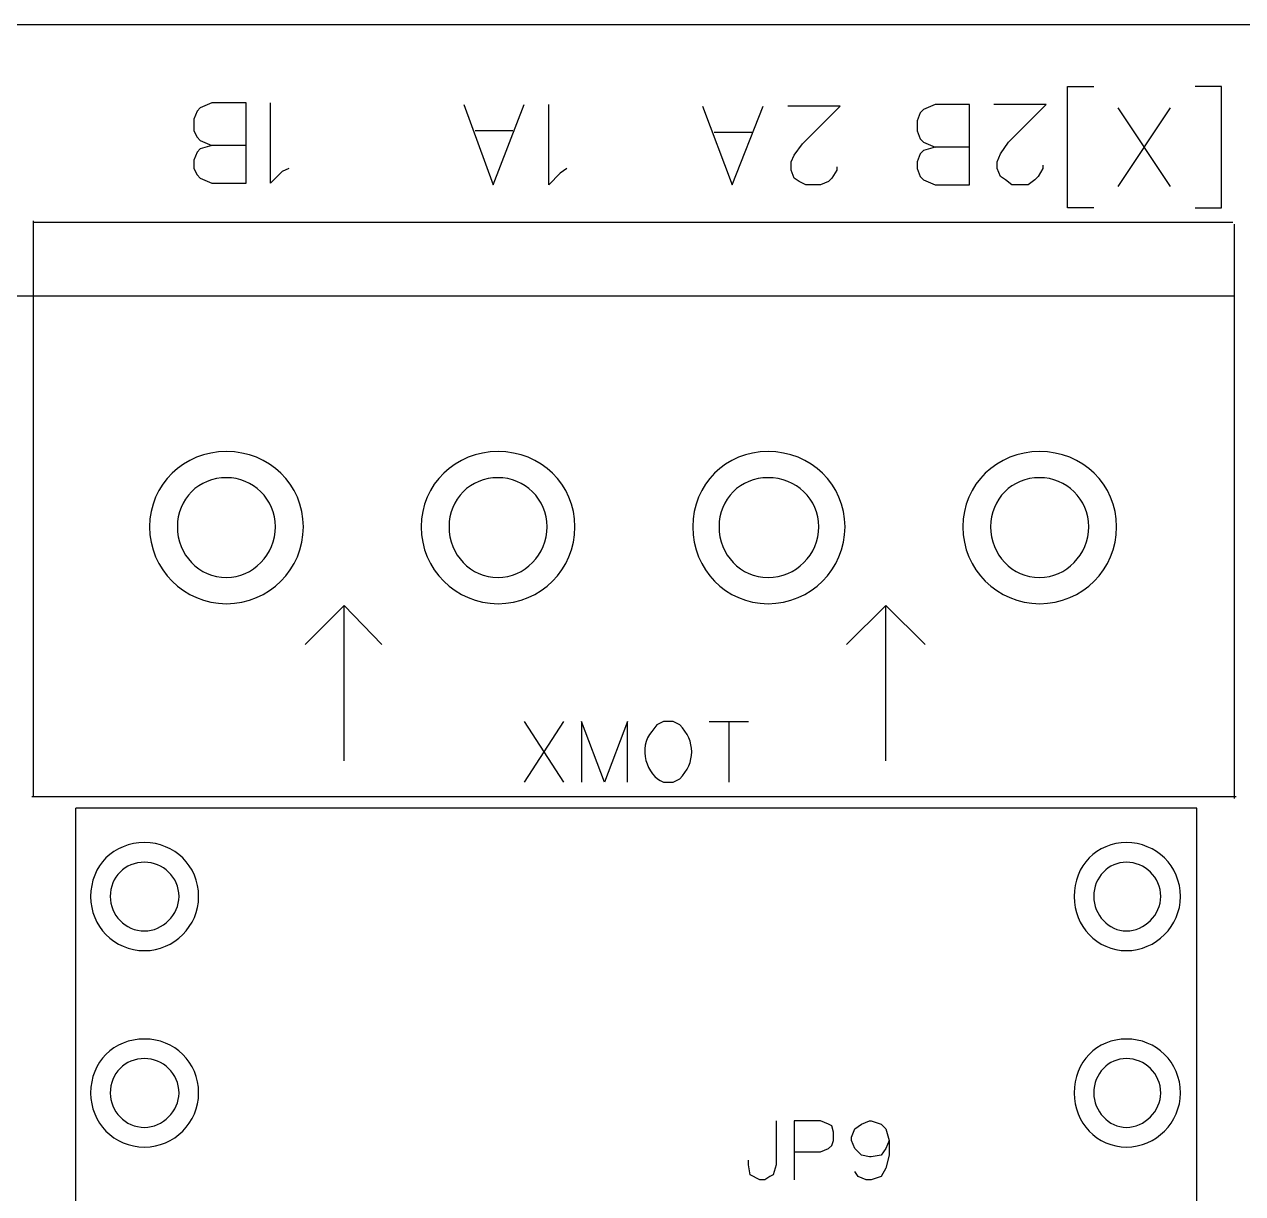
# Model space of a CAD drawing. Header units: inches. Extents: x 216.19 to 218.37, y 297.11 to 298.53.
# Drawn here: x 216.6613 to 216.9711, y 298.2362 to 298.5335 of the extents above; entities that cross this region are included whole.
import ezdxf

# ---------------------------------------------------------------- set-up
doc = ezdxf.new("R2010")
doc.units = ezdxf.units.IN
doc.layers.get('0').update_dxf_attribs({"linetype": 'CONTINUOUS'})
doc.layers.add('x3v1_1_wiring_diagram', color=7, linetype='CONTINUOUS')

# ---------------------------------------------------------------- blocks, each defined once
blk = doc.blocks.new('Azteeg')
at = {"layer": 'x3v1_1_wiring_diagram', "color": 7}
for points in [[(0, 1.42497), (2.16013, 1.42497), (2.16013, 0), (0, 0), (0, 1.42497), (0, 1.42497)], [(0.74015, 1.37837), (0.7335, 1.37837), (0.7335, 1.40916), (0.74015, 1.40916)], [(0.76595, 1.37837), (0.7726, 1.37837), (0.7726, 1.40916), (0.76595, 1.40916)], [(0.52464, 1.38462), (0.52464, 1.405), (0.5159, 1.405), (0.51299, 1.40375), (0.51216, 1.40292), (0.51132, 1.40084), (0.51132, 1.39793), (0.51216, 1.39627), (0.51299, 1.39543), (0.5159, 1.39418), (0.51299, 1.39335), (0.51216, 1.39252), (0.51132, 1.39044), (0.51132, 1.38836), (0.51216, 1.38669), (0.51299, 1.38586), (0.5159, 1.38462), (0.52464, 1.38462), (0.52464, 1.38462)], [(0.53546, 1.38836), (0.53379, 1.38753), (0.53088, 1.38462), (0.53088, 1.405)], [(0.57997, 1.40459), (0.58746, 1.3842), (0.59537, 1.40459)], [(0.60618, 1.38836), (0.60452, 1.38711), (0.60161, 1.3842), (0.60161, 1.40459)], [(0.64072, 1.40417), (0.6482, 1.3842), (0.65611, 1.40417)], [(0.67483, 1.38878), (0.67483, 1.38794), (0.67358, 1.38586), (0.67275, 1.38503), (0.67067, 1.3842), (0.66693, 1.3842), (0.66526, 1.38503), (0.66402, 1.38586), (0.66318, 1.38794), (0.66318, 1.39002), (0.66402, 1.39169), (0.6661, 1.3946), (0.67566, 1.40417), (0.66235, 1.40417)], [(0.70853, 1.3842), (0.70853, 1.40459), (0.6998, 1.40459), (0.69688, 1.40334), (0.69605, 1.40251), (0.69522, 1.40042), (0.69522, 1.39793), (0.69605, 1.39585), (0.69688, 1.39502), (0.6998, 1.39377), (0.69688, 1.39294), (0.69605, 1.3921), (0.69522, 1.39002), (0.69522, 1.38836), (0.69605, 1.38628), (0.69688, 1.38545), (0.6998, 1.3842), (0.70853, 1.3842), (0.70853, 1.3842)], [(0.72725, 1.38919), (0.72725, 1.38836), (0.72601, 1.38628), (0.72518, 1.38545), (0.72351, 1.3842), (0.71935, 1.3842), (0.71769, 1.38545), (0.71644, 1.38628), (0.7156, 1.38836), (0.7156, 1.39002), (0.71644, 1.3921), (0.71852, 1.39502), (0.72809, 1.40459), (0.71477, 1.40459)], [(0.74639, 1.38378), (0.75971, 1.40375)], [(0.75971, 1.38378), (0.74639, 1.40375)], [(0.59245, 1.39793), (0.58289, 1.39793)], [(0.6532, 1.39751), (0.64363, 1.39751)], [(0.52464, 1.39418), (0.5159, 1.39418)], [(0.70853, 1.39377), (0.6998, 1.39377)], [(0.47055, 1.2286), (0.47055, 1.37505)], [(0.77552, 1.37463), (0.47055, 1.37463)], [(0.77593, 1.22818), (0.77593, 1.37421)], [(0.61048, 1.35591), (0.44282, 1.35591)], [(0.77593, 1.35591), (0.60868, 1.35591)], [(0.5392, 1.29724), (0.5392, 1.29724), (0.5392, 1.29724)], [(0.5392, 1.29724), (0.5392, 1.29724), (0.5392, 1.29724)], [(0.60826, 1.29724), (0.60826, 1.29724), (0.60826, 1.29724)], [(0.60826, 1.29724), (0.60826, 1.29724), (0.60826, 1.29724)], [(0.67691, 1.29724), (0.67691, 1.29724), (0.67691, 1.29724)], [(0.67691, 1.29724), (0.67691, 1.29724), (0.67691, 1.29724)], [(0.74598, 1.29724), (0.74598, 1.29724), (0.74598, 1.29724)], [(0.74598, 1.29724), (0.74598, 1.29724), (0.74598, 1.29724)], [(0.5496, 1.23775), (0.5496, 1.27727), (0.53962, 1.26729)], [(0.5496, 1.27727), (0.55917, 1.26729)], [(0.68731, 1.23775), (0.68731, 1.27727), (0.67733, 1.26729)], [(0.68731, 1.27727), (0.6973, 1.26729)], [(0.60535, 1.24774), (0.59537, 1.23234)], [(0.59537, 1.24774), (0.60535, 1.23234)], [(0.62158, 1.23234), (0.62158, 1.24774), (0.61575, 1.23234), (0.60993, 1.24774), (0.60993, 1.23234)], [(0.63073, 1.24774), (0.62907, 1.2469), (0.62782, 1.24524)], [(0.63489, 1.2469), (0.63323, 1.24774), (0.63073, 1.24774), (0.63073, 1.24774)], [(0.64238, 1.24774), (0.65237, 1.24774)], [(0.64737, 1.24774), (0.64737, 1.23234)], [(0.63073, 1.23234), (0.63323, 1.23234), (0.63489, 1.23317)], [(0.77635, 1.2286), (0.47014, 1.2286)], [(0.48137, 0.83044), (0.48137, 1.22568)], [(0.76636, 1.22568), (0.48137, 1.22568)], [(0.76636, 0.83044), (0.76636, 1.22568)], [(0.51257, 1.20322), (0.51257, 1.20322), (0.51257, 1.20322)], [(0.51257, 1.20322), (0.51257, 1.20322), (0.51257, 1.20322)], [(0.7622, 1.20322), (0.7622, 1.20322), (0.7622, 1.20322)], [(0.7622, 1.20322), (0.7622, 1.20322), (0.7622, 1.20322)], [(0.51257, 1.15329), (0.51257, 1.15329), (0.51257, 1.15329)], [(0.51257, 1.15329), (0.51257, 1.15329), (0.51257, 1.15329)], [(0.7622, 1.15329), (0.7622, 1.15329), (0.7622, 1.15329)], [(0.7622, 1.15329), (0.7622, 1.15329), (0.7622, 1.15329)], [(0.65944, 1.14622), (0.65944, 1.13499), (0.65861, 1.13249), (0.65778, 1.13207), (0.65653, 1.13124), (0.65528, 1.13124), (0.65278, 1.13249), (0.65237, 1.13499), (0.65237, 1.13623)], [(0.66402, 1.13831), (0.67067, 1.13831), (0.67275, 1.13915), (0.67358, 1.13998), (0.674, 1.14123), (0.674, 1.14331), (0.67358, 1.14497), (0.67275, 1.14539), (0.67067, 1.14622), (0.66402, 1.14622), (0.66402, 1.13124)], [(0.68815, 1.14123), (0.68731, 1.13915), (0.68607, 1.13748), (0.68357, 1.13706), (0.68315, 1.13706), (0.68107, 1.13748), (0.67941, 1.13915), (0.67858, 1.14123), (0.67858, 1.14206), (0.67941, 1.14414), (0.68107, 1.14539), (0.68315, 1.14622), (0.68357, 1.14622), (0.68607, 1.14539), (0.68731, 1.14414), (0.68815, 1.14123), (0.68815, 1.13748), (0.68731, 1.13415), (0.68607, 1.13207), (0.68357, 1.13124), (0.68232, 1.13124), (0.68024, 1.13207), (0.67941, 1.13332)]]:
    blk.add_lwpolyline(points, dxfattribs=at)
at = {"layer": 'x3v1_1_wiring_diagram', "color": 1}
for points in [[(0.53213, 1.29724), (0.53213, 1.29724)], [(0.53213, 1.29724), (0.53213, 1.29724)], [(0.60119, 1.29724), (0.60119, 1.29724)], [(0.60119, 1.29724), (0.60119, 1.29724)], [(0.67026, 1.29724), (0.67026, 1.29724)], [(0.67026, 1.29724), (0.67026, 1.29724)], [(0.7389, 1.29724), (0.7389, 1.29724)], [(0.7389, 1.29724), (0.7389, 1.29724)], [(0.50758, 1.20322), (0.50758, 1.20322)], [(0.50758, 1.20322), (0.50758, 1.20322)], [(0.75721, 1.20322), (0.75721, 1.20322)], [(0.75721, 1.20322), (0.75721, 1.20322)], [(0.50758, 1.15329), (0.50758, 1.15329)], [(0.50758, 1.15329), (0.50758, 1.15329)], [(0.75721, 1.15329), (0.75721, 1.15329)], [(0.75721, 1.15329), (0.75721, 1.15329)]]:
    blk.add_lwpolyline(points, dxfattribs=at)
at = {"layer": 'x3v1_1_wiring_diagram', "color": 7}
for points in [[(0.51965, 1.31638), (0.50883, 1.31638), (0.50009, 1.30806), (0.50009, 1.29724)], [(0.51965, 1.31638), (0.50883, 1.31638), (0.50009, 1.30806), (0.50009, 1.29724)], [(0.51965, 1.31638), (0.50883, 1.31638), (0.50009, 1.30806), (0.50009, 1.29724)], [(0.51965, 1.31638), (0.50883, 1.31638), (0.50009, 1.30806), (0.50009, 1.29724)], [(0.5392, 1.29724), (0.5392, 1.30806), (0.53046, 1.31638), (0.51965, 1.31638)], [(0.5392, 1.29724), (0.5392, 1.30806), (0.53046, 1.31638), (0.51965, 1.31638)], [(0.5392, 1.29724), (0.5392, 1.30806), (0.53046, 1.31638), (0.51965, 1.31638)], [(0.5392, 1.29724), (0.5392, 1.30806), (0.53046, 1.31638), (0.51965, 1.31638)], [(0.58871, 1.31638), (0.57789, 1.31638), (0.56916, 1.30806), (0.56916, 1.29724)], [(0.58871, 1.31638), (0.57789, 1.31638), (0.56916, 1.30806), (0.56916, 1.29724)], [(0.58871, 1.31638), (0.57789, 1.31638), (0.56916, 1.30806), (0.56916, 1.29724)], [(0.58871, 1.31638), (0.57789, 1.31638), (0.56916, 1.30806), (0.56916, 1.29724)], [(0.60826, 1.29724), (0.60826, 1.30806), (0.59953, 1.31638), (0.58871, 1.31638)], [(0.60826, 1.29724), (0.60826, 1.30806), (0.59953, 1.31638), (0.58871, 1.31638)], [(0.60826, 1.29724), (0.60826, 1.30806), (0.59953, 1.31638), (0.58871, 1.31638)], [(0.60826, 1.29724), (0.60826, 1.30806), (0.59953, 1.31638), (0.58871, 1.31638)], [(0.65736, 1.31638), (0.64654, 1.31638), (0.63822, 1.30806), (0.63822, 1.29724)], [(0.65736, 1.31638), (0.64654, 1.31638), (0.63822, 1.30806), (0.63822, 1.29724)], [(0.65736, 1.31638), (0.64654, 1.31638), (0.63822, 1.30806), (0.63822, 1.29724)], [(0.65736, 1.31638), (0.64654, 1.31638), (0.63822, 1.30806), (0.63822, 1.29724)], [(0.67691, 1.29724), (0.67691, 1.30806), (0.66817, 1.31638), (0.65736, 1.31638)], [(0.67691, 1.29724), (0.67691, 1.30806), (0.66817, 1.31638), (0.65736, 1.31638)], [(0.67691, 1.29724), (0.67691, 1.30806), (0.66817, 1.31638), (0.65736, 1.31638)], [(0.67691, 1.29724), (0.67691, 1.30806), (0.66817, 1.31638), (0.65736, 1.31638)], [(0.72642, 1.31638), (0.7156, 1.31638), (0.70687, 1.30806), (0.70687, 1.29724)], [(0.72642, 1.31638), (0.7156, 1.31638), (0.70687, 1.30806), (0.70687, 1.29724)], [(0.72642, 1.31638), (0.7156, 1.31638), (0.70687, 1.30806), (0.70687, 1.29724)], [(0.72642, 1.31638), (0.7156, 1.31638), (0.70687, 1.30806), (0.70687, 1.29724)], [(0.74598, 1.29724), (0.74598, 1.30806), (0.73724, 1.31638), (0.72642, 1.31638)], [(0.74598, 1.29724), (0.74598, 1.30806), (0.73724, 1.31638), (0.72642, 1.31638)], [(0.74598, 1.29724), (0.74598, 1.30806), (0.73724, 1.31638), (0.72642, 1.31638)], [(0.74598, 1.29724), (0.74598, 1.30806), (0.73724, 1.31638), (0.72642, 1.31638)], [(0.50009, 1.29724), (0.50009, 1.28643), (0.50883, 1.27769), (0.51965, 1.27769)], [(0.50009, 1.29724), (0.50009, 1.28643), (0.50883, 1.27769), (0.51965, 1.27769)], [(0.50009, 1.29724), (0.50009, 1.28643), (0.50883, 1.27769), (0.51965, 1.27769)], [(0.50009, 1.29724), (0.50009, 1.28643), (0.50883, 1.27769), (0.51965, 1.27769)], [(0.51965, 1.27769), (0.53046, 1.27769), (0.5392, 1.28643), (0.5392, 1.29724)], [(0.51965, 1.27769), (0.53046, 1.27769), (0.5392, 1.28643), (0.5392, 1.29724)], [(0.51965, 1.27769), (0.53046, 1.27769), (0.5392, 1.28643), (0.5392, 1.29724)], [(0.51965, 1.27769), (0.53046, 1.27769), (0.5392, 1.28643), (0.5392, 1.29724)], [(0.56916, 1.29724), (0.56916, 1.28643), (0.57789, 1.27769), (0.58871, 1.27769)], [(0.56916, 1.29724), (0.56916, 1.28643), (0.57789, 1.27769), (0.58871, 1.27769)], [(0.56916, 1.29724), (0.56916, 1.28643), (0.57789, 1.27769), (0.58871, 1.27769)], [(0.56916, 1.29724), (0.56916, 1.28643), (0.57789, 1.27769), (0.58871, 1.27769)], [(0.58871, 1.27769), (0.59953, 1.27769), (0.60826, 1.28643), (0.60826, 1.29724)], [(0.58871, 1.27769), (0.59953, 1.27769), (0.60826, 1.28643), (0.60826, 1.29724)], [(0.58871, 1.27769), (0.59953, 1.27769), (0.60826, 1.28643), (0.60826, 1.29724)], [(0.58871, 1.27769), (0.59953, 1.27769), (0.60826, 1.28643), (0.60826, 1.29724)], [(0.63822, 1.29724), (0.63822, 1.28643), (0.64654, 1.27769), (0.65736, 1.27769)], [(0.63822, 1.29724), (0.63822, 1.28643), (0.64654, 1.27769), (0.65736, 1.27769)], [(0.63822, 1.29724), (0.63822, 1.28643), (0.64654, 1.27769), (0.65736, 1.27769)], [(0.63822, 1.29724), (0.63822, 1.28643), (0.64654, 1.27769), (0.65736, 1.27769)], [(0.65736, 1.27769), (0.66817, 1.27769), (0.67691, 1.28643), (0.67691, 1.29724)], [(0.65736, 1.27769), (0.66817, 1.27769), (0.67691, 1.28643), (0.67691, 1.29724)], [(0.65736, 1.27769), (0.66817, 1.27769), (0.67691, 1.28643), (0.67691, 1.29724)], [(0.65736, 1.27769), (0.66817, 1.27769), (0.67691, 1.28643), (0.67691, 1.29724)], [(0.70687, 1.29724), (0.70687, 1.28643), (0.7156, 1.27769), (0.72642, 1.27769)], [(0.70687, 1.29724), (0.70687, 1.28643), (0.7156, 1.27769), (0.72642, 1.27769)], [(0.70687, 1.29724), (0.70687, 1.28643), (0.7156, 1.27769), (0.72642, 1.27769)], [(0.70687, 1.29724), (0.70687, 1.28643), (0.7156, 1.27769), (0.72642, 1.27769)], [(0.72642, 1.27769), (0.73724, 1.27769), (0.74598, 1.28643), (0.74598, 1.29724)], [(0.72642, 1.27769), (0.73724, 1.27769), (0.74598, 1.28643), (0.74598, 1.29724)], [(0.72642, 1.27769), (0.73724, 1.27769), (0.74598, 1.28643), (0.74598, 1.29724)], [(0.72642, 1.27769), (0.73724, 1.27769), (0.74598, 1.28643), (0.74598, 1.29724)], [(0.62782, 1.24524), (0.62413, 1.24113), (0.62648, 1.23398), (0.63073, 1.23234)], [(0.63489, 1.23317), (0.63894, 1.23724), (0.63894, 1.24283), (0.63489, 1.2469)], [(0.49884, 1.21695), (0.49094, 1.21695), (0.48511, 1.21112), (0.48511, 1.20322)], [(0.49884, 1.21695), (0.49094, 1.21695), (0.48511, 1.21112), (0.48511, 1.20322)], [(0.49884, 1.21695), (0.49094, 1.21695), (0.48511, 1.21112), (0.48511, 1.20322)], [(0.49884, 1.21695), (0.49094, 1.21695), (0.48511, 1.21112), (0.48511, 1.20322)], [(0.51257, 1.20322), (0.51257, 1.21112), (0.50633, 1.21695), (0.49884, 1.21695)], [(0.51257, 1.20322), (0.51257, 1.21112), (0.50633, 1.21695), (0.49884, 1.21695)], [(0.51257, 1.20322), (0.51257, 1.21112), (0.50633, 1.21695), (0.49884, 1.21695)], [(0.51257, 1.20322), (0.51257, 1.21112), (0.50633, 1.21695), (0.49884, 1.21695)], [(0.74847, 1.21695), (0.74098, 1.21695), (0.73516, 1.21112), (0.73516, 1.20322)], [(0.74847, 1.21695), (0.74098, 1.21695), (0.73516, 1.21112), (0.73516, 1.20322)], [(0.74847, 1.21695), (0.74098, 1.21695), (0.73516, 1.21112), (0.73516, 1.20322)], [(0.74847, 1.21695), (0.74098, 1.21695), (0.73516, 1.21112), (0.73516, 1.20322)], [(0.7622, 1.20322), (0.7622, 1.21112), (0.75596, 1.21695), (0.74847, 1.21695)], [(0.7622, 1.20322), (0.7622, 1.21112), (0.75596, 1.21695), (0.74847, 1.21695)], [(0.7622, 1.20322), (0.7622, 1.21112), (0.75596, 1.21695), (0.74847, 1.21695)], [(0.7622, 1.20322), (0.7622, 1.21112), (0.75596, 1.21695), (0.74847, 1.21695)], [(0.48511, 1.20322), (0.48511, 1.19573), (0.49094, 1.18949), (0.49884, 1.18949)], [(0.48511, 1.20322), (0.48511, 1.19573), (0.49094, 1.18949), (0.49884, 1.18949)], [(0.48511, 1.20322), (0.48511, 1.19573), (0.49094, 1.18949), (0.49884, 1.18949)], [(0.48511, 1.20322), (0.48511, 1.19573), (0.49094, 1.18949), (0.49884, 1.18949)], [(0.49884, 1.18949), (0.50633, 1.18949), (0.51257, 1.19573), (0.51257, 1.20322)], [(0.49884, 1.18949), (0.50633, 1.18949), (0.51257, 1.19573), (0.51257, 1.20322)], [(0.49884, 1.18949), (0.50633, 1.18949), (0.51257, 1.19573), (0.51257, 1.20322)], [(0.49884, 1.18949), (0.50633, 1.18949), (0.51257, 1.19573), (0.51257, 1.20322)], [(0.73516, 1.20322), (0.73516, 1.19573), (0.74098, 1.18949), (0.74847, 1.18949)], [(0.73516, 1.20322), (0.73516, 1.19573), (0.74098, 1.18949), (0.74847, 1.18949)], [(0.73516, 1.20322), (0.73516, 1.19573), (0.74098, 1.18949), (0.74847, 1.18949)], [(0.73516, 1.20322), (0.73516, 1.19573), (0.74098, 1.18949), (0.74847, 1.18949)], [(0.74847, 1.18949), (0.75596, 1.18949), (0.7622, 1.19573), (0.7622, 1.20322)], [(0.74847, 1.18949), (0.75596, 1.18949), (0.7622, 1.19573), (0.7622, 1.20322)], [(0.74847, 1.18949), (0.75596, 1.18949), (0.7622, 1.19573), (0.7622, 1.20322)], [(0.74847, 1.18949), (0.75596, 1.18949), (0.7622, 1.19573), (0.7622, 1.20322)], [(0.49884, 1.16702), (0.49094, 1.16702), (0.48511, 1.1612), (0.48511, 1.15329)], [(0.49884, 1.16702), (0.49094, 1.16702), (0.48511, 1.1612), (0.48511, 1.15329)], [(0.49884, 1.16702), (0.49094, 1.16702), (0.48511, 1.1612), (0.48511, 1.15329)], [(0.49884, 1.16702), (0.49094, 1.16702), (0.48511, 1.1612), (0.48511, 1.15329)], [(0.51257, 1.15329), (0.51257, 1.1612), (0.50633, 1.16702), (0.49884, 1.16702)], [(0.51257, 1.15329), (0.51257, 1.1612), (0.50633, 1.16702), (0.49884, 1.16702)], [(0.51257, 1.15329), (0.51257, 1.1612), (0.50633, 1.16702), (0.49884, 1.16702)], [(0.51257, 1.15329), (0.51257, 1.1612), (0.50633, 1.16702), (0.49884, 1.16702)], [(0.74847, 1.16702), (0.74098, 1.16702), (0.73516, 1.1612), (0.73516, 1.15329)], [(0.74847, 1.16702), (0.74098, 1.16702), (0.73516, 1.1612), (0.73516, 1.15329)], [(0.74847, 1.16702), (0.74098, 1.16702), (0.73516, 1.1612), (0.73516, 1.15329)], [(0.74847, 1.16702), (0.74098, 1.16702), (0.73516, 1.1612), (0.73516, 1.15329)], [(0.7622, 1.15329), (0.7622, 1.1612), (0.75596, 1.16702), (0.74847, 1.16702)], [(0.7622, 1.15329), (0.7622, 1.1612), (0.75596, 1.16702), (0.74847, 1.16702)], [(0.7622, 1.15329), (0.7622, 1.1612), (0.75596, 1.16702), (0.74847, 1.16702)], [(0.7622, 1.15329), (0.7622, 1.1612), (0.75596, 1.16702), (0.74847, 1.16702)], [(0.48511, 1.15329), (0.48511, 1.1458), (0.49094, 1.13956), (0.49884, 1.13956)], [(0.48511, 1.15329), (0.48511, 1.1458), (0.49094, 1.13956), (0.49884, 1.13956)], [(0.48511, 1.15329), (0.48511, 1.1458), (0.49094, 1.13956), (0.49884, 1.13956)], [(0.48511, 1.15329), (0.48511, 1.1458), (0.49094, 1.13956), (0.49884, 1.13956)], [(0.49884, 1.13956), (0.50633, 1.13956), (0.51257, 1.1458), (0.51257, 1.15329)], [(0.49884, 1.13956), (0.50633, 1.13956), (0.51257, 1.1458), (0.51257, 1.15329)], [(0.49884, 1.13956), (0.50633, 1.13956), (0.51257, 1.1458), (0.51257, 1.15329)], [(0.49884, 1.13956), (0.50633, 1.13956), (0.51257, 1.1458), (0.51257, 1.15329)], [(0.73516, 1.15329), (0.73516, 1.1458), (0.74098, 1.13956), (0.74847, 1.13956)], [(0.73516, 1.15329), (0.73516, 1.1458), (0.74098, 1.13956), (0.74847, 1.13956)], [(0.73516, 1.15329), (0.73516, 1.1458), (0.74098, 1.13956), (0.74847, 1.13956)], [(0.73516, 1.15329), (0.73516, 1.1458), (0.74098, 1.13956), (0.74847, 1.13956)], [(0.74847, 1.13956), (0.75596, 1.13956), (0.7622, 1.1458), (0.7622, 1.15329)], [(0.74847, 1.13956), (0.75596, 1.13956), (0.7622, 1.1458), (0.7622, 1.15329)], [(0.74847, 1.13956), (0.75596, 1.13956), (0.7622, 1.1458), (0.7622, 1.15329)], [(0.74847, 1.13956), (0.75596, 1.13956), (0.7622, 1.1458), (0.7622, 1.15329)]]:
    blk.add_open_spline(points, degree=3, dxfattribs=at)
at = {"layer": 'x3v1_1_wiring_diagram', "color": 1}
for points in [[(0.51965, 1.30973), (0.51257, 1.30973), (0.50716, 1.30432), (0.50716, 1.29724)], [(0.51965, 1.30973), (0.51257, 1.30973), (0.50716, 1.30432), (0.50716, 1.29724)], [(0.53213, 1.29724), (0.53213, 1.30432), (0.5263, 1.30973), (0.51965, 1.30973)], [(0.53213, 1.29724), (0.53213, 1.30432), (0.5263, 1.30973), (0.51965, 1.30973)], [(0.58871, 1.30973), (0.58164, 1.30973), (0.57623, 1.30432), (0.57623, 1.29724)], [(0.58871, 1.30973), (0.58164, 1.30973), (0.57623, 1.30432), (0.57623, 1.29724)], [(0.60119, 1.29724), (0.60119, 1.30432), (0.59537, 1.30973), (0.58871, 1.30973)], [(0.60119, 1.29724), (0.60119, 1.30432), (0.59537, 1.30973), (0.58871, 1.30973)], [(0.65736, 1.30973), (0.65029, 1.30973), (0.64488, 1.30432), (0.64488, 1.29724)], [(0.65736, 1.30973), (0.65029, 1.30973), (0.64488, 1.30432), (0.64488, 1.29724)], [(0.67026, 1.29724), (0.67026, 1.30432), (0.66443, 1.30973), (0.65736, 1.30973)], [(0.67026, 1.29724), (0.67026, 1.30432), (0.66443, 1.30973), (0.65736, 1.30973)], [(0.72642, 1.30973), (0.71935, 1.30973), (0.71394, 1.30432), (0.71394, 1.29724)], [(0.72642, 1.30973), (0.71935, 1.30973), (0.71394, 1.30432), (0.71394, 1.29724)], [(0.7389, 1.29724), (0.7389, 1.30432), (0.73308, 1.30973), (0.72642, 1.30973)], [(0.7389, 1.29724), (0.7389, 1.30432), (0.73308, 1.30973), (0.72642, 1.30973)], [(0.50716, 1.29724), (0.50716, 1.29017), (0.51257, 1.28435), (0.51965, 1.28435)], [(0.50716, 1.29724), (0.50716, 1.29017), (0.51257, 1.28435), (0.51965, 1.28435)], [(0.51965, 1.28435), (0.5263, 1.28435), (0.53213, 1.29017), (0.53213, 1.29724)], [(0.51965, 1.28435), (0.5263, 1.28435), (0.53213, 1.29017), (0.53213, 1.29724)], [(0.57623, 1.29724), (0.57623, 1.29017), (0.58164, 1.28435), (0.58871, 1.28435)], [(0.57623, 1.29724), (0.57623, 1.29017), (0.58164, 1.28435), (0.58871, 1.28435)], [(0.58871, 1.28435), (0.59537, 1.28435), (0.60119, 1.29017), (0.60119, 1.29724)], [(0.58871, 1.28435), (0.59537, 1.28435), (0.60119, 1.29017), (0.60119, 1.29724)], [(0.64488, 1.29724), (0.64488, 1.29017), (0.65029, 1.28435), (0.65736, 1.28435)], [(0.64488, 1.29724), (0.64488, 1.29017), (0.65029, 1.28435), (0.65736, 1.28435)], [(0.65736, 1.28435), (0.66443, 1.28435), (0.67026, 1.29017), (0.67026, 1.29724)], [(0.65736, 1.28435), (0.66443, 1.28435), (0.67026, 1.29017), (0.67026, 1.29724)], [(0.71394, 1.29724), (0.71394, 1.29017), (0.71935, 1.28435), (0.72642, 1.28435)], [(0.71394, 1.29724), (0.71394, 1.29017), (0.71935, 1.28435), (0.72642, 1.28435)], [(0.72642, 1.28435), (0.73308, 1.28435), (0.7389, 1.29017), (0.7389, 1.29724)], [(0.72642, 1.28435), (0.73308, 1.28435), (0.7389, 1.29017), (0.7389, 1.29724)], [(0.49884, 1.21195), (0.49385, 1.21195), (0.49011, 1.20821), (0.49011, 1.20322)], [(0.49884, 1.21195), (0.49385, 1.21195), (0.49011, 1.20821), (0.49011, 1.20322)], [(0.50758, 1.20322), (0.50758, 1.20821), (0.50342, 1.21195), (0.49884, 1.21195)], [(0.50758, 1.20322), (0.50758, 1.20821), (0.50342, 1.21195), (0.49884, 1.21195)], [(0.74847, 1.21195), (0.7439, 1.21195), (0.74015, 1.20821), (0.74015, 1.20322)], [(0.74847, 1.21195), (0.7439, 1.21195), (0.74015, 1.20821), (0.74015, 1.20322)], [(0.75721, 1.20322), (0.75721, 1.20821), (0.75305, 1.21195), (0.74847, 1.21195)], [(0.75721, 1.20322), (0.75721, 1.20821), (0.75305, 1.21195), (0.74847, 1.21195)], [(0.49011, 1.20322), (0.49011, 1.19864), (0.49385, 1.19448), (0.49884, 1.19448)], [(0.49011, 1.20322), (0.49011, 1.19864), (0.49385, 1.19448), (0.49884, 1.19448)], [(0.49884, 1.19448), (0.50342, 1.19448), (0.50758, 1.19864), (0.50758, 1.20322)], [(0.49884, 1.19448), (0.50342, 1.19448), (0.50758, 1.19864), (0.50758, 1.20322)], [(0.74015, 1.20322), (0.74015, 1.19864), (0.7439, 1.19448), (0.74847, 1.19448)], [(0.74015, 1.20322), (0.74015, 1.19864), (0.7439, 1.19448), (0.74847, 1.19448)], [(0.74847, 1.19448), (0.75305, 1.19448), (0.75721, 1.19864), (0.75721, 1.20322)], [(0.74847, 1.19448), (0.75305, 1.19448), (0.75721, 1.19864), (0.75721, 1.20322)], [(0.49884, 1.16203), (0.49385, 1.16203), (0.49011, 1.15828), (0.49011, 1.15329)], [(0.49884, 1.16203), (0.49385, 1.16203), (0.49011, 1.15828), (0.49011, 1.15329)], [(0.50758, 1.15329), (0.50758, 1.15828), (0.50342, 1.16203), (0.49884, 1.16203)], [(0.50758, 1.15329), (0.50758, 1.15828), (0.50342, 1.16203), (0.49884, 1.16203)], [(0.74847, 1.16203), (0.7439, 1.16203), (0.74015, 1.15828), (0.74015, 1.15329)], [(0.74847, 1.16203), (0.7439, 1.16203), (0.74015, 1.15828), (0.74015, 1.15329)], [(0.75721, 1.15329), (0.75721, 1.15828), (0.75305, 1.16203), (0.74847, 1.16203)], [(0.75721, 1.15329), (0.75721, 1.15828), (0.75305, 1.16203), (0.74847, 1.16203)], [(0.49011, 1.15329), (0.49011, 1.14871), (0.49385, 1.14455), (0.49884, 1.14455)], [(0.49011, 1.15329), (0.49011, 1.14871), (0.49385, 1.14455), (0.49884, 1.14455)], [(0.49884, 1.14455), (0.50342, 1.14455), (0.50758, 1.14871), (0.50758, 1.15329)], [(0.49884, 1.14455), (0.50342, 1.14455), (0.50758, 1.14871), (0.50758, 1.15329)], [(0.74015, 1.15329), (0.74015, 1.14871), (0.7439, 1.14455), (0.74847, 1.14455)], [(0.74015, 1.15329), (0.74015, 1.14871), (0.7439, 1.14455), (0.74847, 1.14455)], [(0.74847, 1.14455), (0.75305, 1.14455), (0.75721, 1.14871), (0.75721, 1.15329)], [(0.74847, 1.14455), (0.75305, 1.14455), (0.75721, 1.14871), (0.75721, 1.15329)]]:
    blk.add_open_spline(points, degree=3, dxfattribs=at)

msp = doc.modelspace()

# ---------------------------------------------------------------- block references
at = {"linetype": 'ByBlock'}
msp.add_blockref('Azteeg', (216.19305, 297.10849), dxfattribs=at)

doc.saveas('drawing.dxf')
